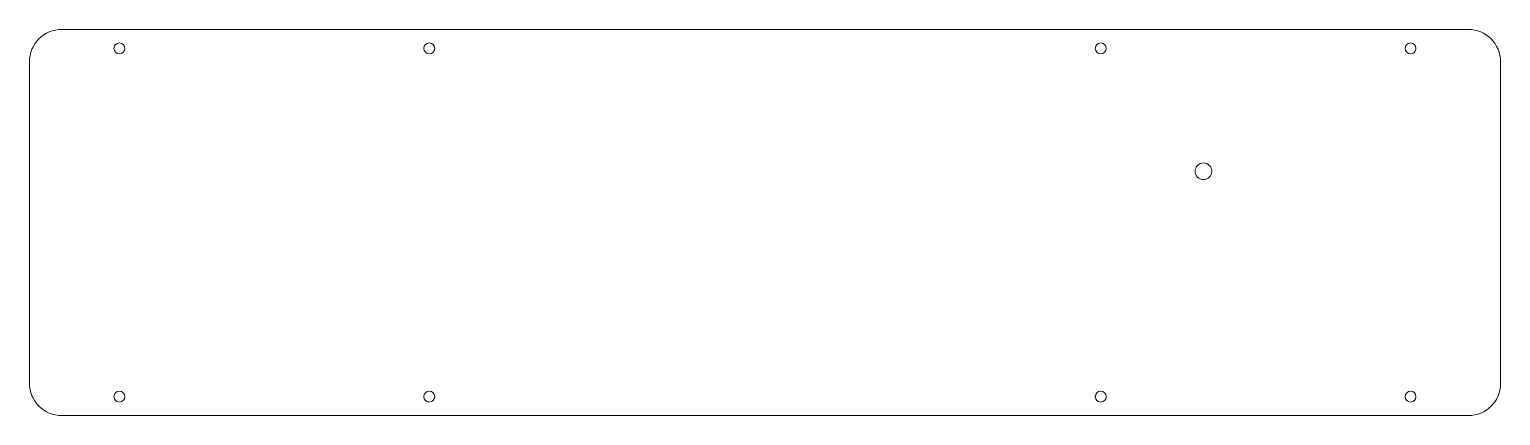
# Model space of a CAD drawing. Header units: millimetres. Extents: x 1 to 272, y -1 to 70.
import ezdxf

# ---------------------------------------------------------------- set-up
doc = ezdxf.new("R2010")
doc.units = ezdxf.units.MM
doc.layers.add('A-DETL', color=90, linetype='Continuous', lineweight=18)

msp = doc.modelspace()

# ---------------------------------------------------------------- linework, layer by layer
at = {"layer": 'A-DETL'}
for p, q in [((266.36, 70.3), (7, 70.3)), ((1, 64.3), (1, 5)), ((272.36, 4.91), (272.36, 64.3)), ((7, -1), (266.45, -1))]:
    msp.add_line(p, q, dxfattribs=at)
for centre, radius, start, end in [((7, 64.3), 6, 90, 180), ((266.36, 64.3), 6, 0, 90), ((17.6, 66.8), 1, 0, 180), ((17.6, 66.8), 1, 180, 0), ((74.75, 66.8), 1, 0, 180), ((74.75, 66.8), 1, 180, 0), ((198.61, 66.8), 1, 0, 180), ((198.61, 66.8), 1, 180, 0), ((255.76, 66.8), 1, 0, 180), ((255.76, 66.8), 1, 180, 0), ((217.55, 44.1), 1.54, 0, 180), ((217.55, 44.1), 1.54, 180, 0), ((7, 5), 6, 180, 270), ((17.6, 2.5), 1, 0, 180), ((74.75, 2.5), 1, 0, 180), ((198.61, 2.5), 1, 0, 180), ((255.76, 2.5), 1, 0, 180), ((266.45, 4.91), 5.91, 270, 0), ((17.6, 2.5), 1, 180, 0), ((74.75, 2.5), 1, 180, 0), ((198.61, 2.5), 1, 180, 0), ((255.76, 2.5), 1, 180, 0)]:
    msp.add_arc(centre, radius, start, end, dxfattribs=at)

doc.saveas('drawing.dxf')
